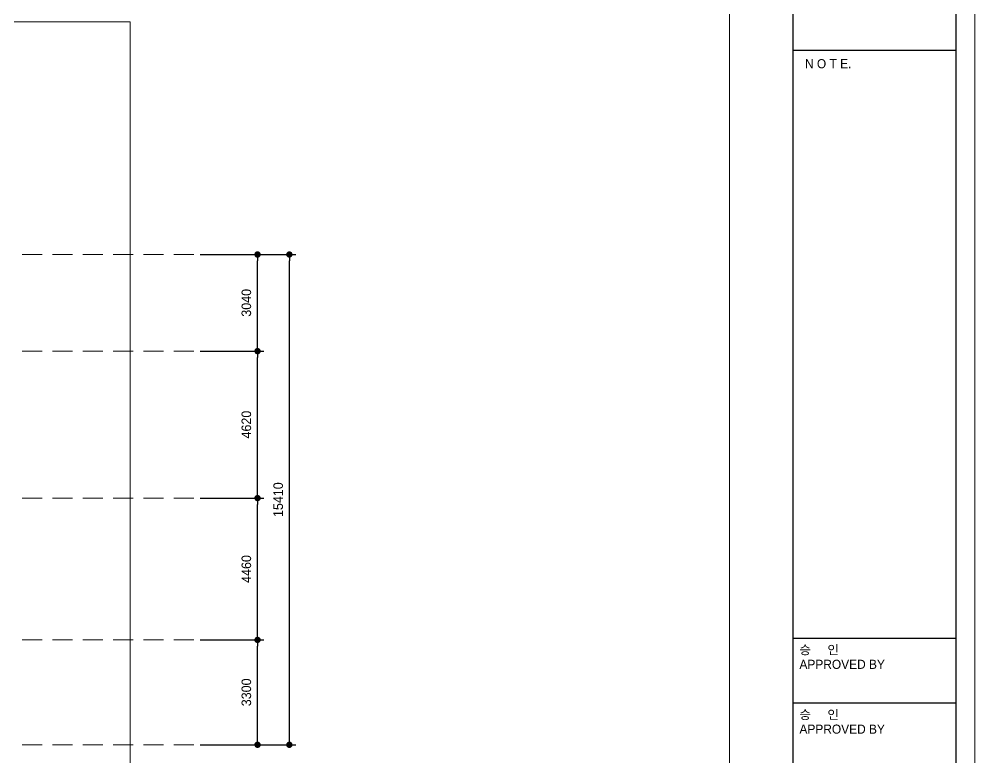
# Model space of a CAD drawing. Header units: millimetres. Extents: x -396231 to 224016, y 0 to 56679.
# Drawn here: x -166013 to -135984, y 21737 to 44950 of the extents above; entities that cross this region are included whole.
import ezdxf

# ---------------------------------------------------------------- set-up
doc = ezdxf.new("R2010")
doc.units = ezdxf.units.MM
doc.header["$XCLIPFRAME"] = 2
doc.linetypes.add('HIDDEN', pattern=[9.525, 6.35, -3.175])
doc.layers.add('dim', color=7, linetype='Continuous')
for name, color, linetype, lineweight in [('exdim', 1, 'HIDDEN', 9), ('IM', 2, 'Continuous', 9), ('WIPCO', 3, 'Continuous', 9)]:
    doc.layers.add(name, color=color, linetype=linetype, lineweight=lineweight)
doc.layers.add('Plot 설정선', color=251, linetype='Continuous', lineweight=9, plot=False)
doc.styles.add('WIPCO', font='')
doc.styles.get('WIPCO').set_extended_font_data('Dotum')
doc.dimstyles.new('WIPCO-DIM200', dxfattribs={"dimscale": 200, "dimtxt": 1.5, "dimasz": 1, "dimexe": 1, "dimexo": 1, "dimgap": 1, "dimtad": 1, "dimdec": 0, "dimrnd": 10, "dimzin": 0, "dimdsep": 46, "dimtxsty": 'WIPCO', "dimblk": 'DOT', "dimcen": 1, "dimdle": 2, "dimclrd": 256, "dimclre": 256, "dimclrt": 256, "dimadec": 0, "dimazin": 0, "dimtfac": 1, "dimtdec": 0, "dimtix": 1, "dimtmove": 2, "dimatfit": 3, "dimldrblk": 'DOT', "dimfxl": 0, "dimtolj": 1, "dimtzin": 0, "dimarcsym": 0})
picture_1 = doc.add_image_def('image5.jpg', size_in_pixel=(5000, 2422))

# ---------------------------------------------------------------- blocks, each defined once
blk = doc.blocks.new('_Dot')
at = {"color": 0, "linetype": 'ByBlock', "lineweight": -2}
blk.add_line((-0.5, 0), (-1, 0), dxfattribs=at)
at = {"color": 0, "linetype": 'ByBlock', "const_width": 0.5}
blk.add_lwpolyline([(-0.25, 0, 1), (0.25, 0, 1)], format="xyb", close=True, dxfattribs=at)
blk = doc.blocks.new('*D338')
at = {"layer": 'DEFPOINTS', "color": 0}
for p in [(-160522, 25444), (-158522, 25444), (-160522, 22148)]:
    blk.add_point(p, dxfattribs=at)
at = {"layer": 'dim', "lineweight": -2}
for p, q in [((-160322, 25444), (-158322, 25444)), ((-158522, 22348), (-158522, 25244)), ((-160322, 22148), (-158322, 22148))]:
    blk.add_line(p, q, dxfattribs=at)
at = {"layer": 'dim', "lineweight": -2, "xscale": 200, "yscale": 200, "zscale": 200}
for p, rotation in [((-158522, 25444), 90), ((-158522, 22148), 270)]:
    blk.add_blockref('_Dot', p, dxfattribs=dict(at, rotation=rotation))
at = {"layer": 'dim', "insert": (-158872, 23796), "char_height": 300, "attachment_point": 5, "rotation": 90, "style": 'WIPCO'}
blk.add_mtext('\\A1;3300', dxfattribs=at)
blk = doc.blocks.new('*D339')
at = {"layer": 'DEFPOINTS', "color": 0}
for p in [(-160522, 29900), (-158522, 29900), (-160522, 25444)]:
    blk.add_point(p, dxfattribs=at)
at = {"layer": 'dim', "lineweight": -2}
for p, q in [((-160322, 29900), (-158322, 29900)), ((-158522, 25644), (-158522, 29700)), ((-160322, 25444), (-158322, 25444))]:
    blk.add_line(p, q, dxfattribs=at)
at = {"layer": 'dim', "lineweight": -2, "xscale": 200, "yscale": 200, "zscale": 200}
for p, rotation in [((-158522, 29900), 90), ((-158522, 25444), 270)]:
    blk.add_blockref('_Dot', p, dxfattribs=dict(at, rotation=rotation))
at = {"layer": 'dim', "insert": (-158872, 27672), "char_height": 300, "attachment_point": 5, "rotation": 90, "style": 'WIPCO'}
blk.add_mtext('\\A1;4460', dxfattribs=at)
blk = doc.blocks.new('*D340')
at = {"layer": 'DEFPOINTS', "color": 0}
for p in [(-160522, 34517), (-158522, 34517), (-160522, 29900)]:
    blk.add_point(p, dxfattribs=at)
at = {"layer": 'dim', "lineweight": -2}
for p, q in [((-160322, 34517), (-158322, 34517)), ((-158522, 30100), (-158522, 34317)), ((-160322, 29900), (-158322, 29900))]:
    blk.add_line(p, q, dxfattribs=at)
at = {"layer": 'dim', "lineweight": -2, "xscale": 200, "yscale": 200, "zscale": 200}
for p, rotation in [((-158522, 34517), 90), ((-158522, 29900), 270)]:
    blk.add_blockref('_Dot', p, dxfattribs=dict(at, rotation=rotation))
at = {"layer": 'dim', "insert": (-158872, 32209), "char_height": 300, "attachment_point": 5, "rotation": 90, "style": 'WIPCO'}
blk.add_mtext('\\A1;4620', dxfattribs=at)
blk = doc.blocks.new('*D341')
at = {"layer": 'DEFPOINTS', "color": 0}
for p in [(-160522, 37554), (-158522, 37554), (-160522, 34517)]:
    blk.add_point(p, dxfattribs=at)
at = {"layer": 'dim', "lineweight": -2}
for p, q in [((-160322, 37554), (-158322, 37554)), ((-158522, 34717), (-158522, 37354)), ((-160322, 34517), (-158322, 34517))]:
    blk.add_line(p, q, dxfattribs=at)
at = {"layer": 'dim', "lineweight": -2, "xscale": 200, "yscale": 200, "zscale": 200}
for p, rotation in [((-158522, 37554), 90), ((-158522, 34517), 270)]:
    blk.add_blockref('_Dot', p, dxfattribs=dict(at, rotation=rotation))
at = {"layer": 'dim', "insert": (-158872, 36036), "char_height": 300, "attachment_point": 5, "rotation": 90, "style": 'WIPCO'}
blk.add_mtext('\\A1;3040', dxfattribs=at)
blk = doc.blocks.new('*D352')
at = {"layer": 'DEFPOINTS', "color": 0}
for p in [(-160522, 37554), (-157522, 37554), (-160522, 22148)]:
    blk.add_point(p, dxfattribs=at)
at = {"layer": 'dim', "lineweight": -2}
for p, q in [((-160322, 37554), (-157322, 37554)), ((-157522, 22348), (-157522, 37354)), ((-160322, 22148), (-157322, 22148))]:
    blk.add_line(p, q, dxfattribs=at)
at = {"layer": 'dim', "lineweight": -2, "xscale": 200, "yscale": 200, "zscale": 200}
for p, rotation in [((-157522, 37554), 90), ((-157522, 22148), 270)]:
    blk.add_blockref('_Dot', p, dxfattribs=dict(at, rotation=rotation))
at = {"layer": 'dim', "insert": (-157872, 29851), "char_height": 300, "attachment_point": 5, "rotation": 90, "style": 'WIPCO'}
blk.add_mtext('\\A1;15410', dxfattribs=at)

msp = doc.modelspace()

# ---------------------------------------------------------------- linework, layer by layer
at = {"layer": 'exdim', "ltscale": 100}
for p, q in [((-160521.7, 37553.8), (-205605.5, 37553.8)), ((-160521.7, 34517.4), (-205605.5, 34517.4)), ((-160521.7, 29900.3), (-205605.5, 29900.3)), ((-160521.7, 25443.8), (-205605.5, 25443.8)), ((-160521.7, 22148), (-205605.5, 22148))]:
    msp.add_line(p, q, dxfattribs=at)
at = {"layer": 'Plot 설정선'}
msp.add_lwpolyline([(-216230.7, 56678.6), (-216230.7, 0), (-216230.7, 56678.6), (-135983.7, 56678.6), (-216230.7, 56678.6), (-216230.7, 0), (-216230.7, 56678.6), (-135983.7, 56678.6), (-135983.7, 0), (-216230.7, 0), (-135983.7, 0), (-135983.7, 56678.6), (-135983.7, 0), (-216230.7, 0)], dxfattribs=at)
msp.add_lwpolyline([(-213630.7, 54078.6), (-143688.3, 54078.6), (-143688.3, 2600), (-213630.7, 2600)], close=True, dxfattribs=at)
at = {"layer": 'WIPCO', "color": 3, "lineweight": -3}
msp.add_lwpolyline([(-136583.7, 600), (-215630.7, 600), (-215630.7, 56078.6), (-136583.7, 56078.6)], close=True, dxfattribs=at)
for points in [[(-141688.3, 600), (-141688.3, 56078.6)], [(-141688.3, 43975.9), (-136583.7, 43975.9)], [(-141688.3, 25498), (-136583.7, 25498)], [(-141688.3, 23461.7), (-136583.7, 23461.7)]]:
    msp.add_lwpolyline(points, dxfattribs=at)

# ---------------------------------------------------------------- texts
at = {"layer": 'WIPCO', "color": 3, "lineweight": -3, "style": 'WIPCO'}
for s, height, p in [('N O T E.', 286.25, (-141321.1, 43406.2)), ('승     인', 286.25, (-141495.5, 24991.5)), ('APPROVED BY', 286.253, (-141495.5, 24533.4)), ('승     인', 286.25, (-141495.5, 22955.3)), ('APPROVED BY', 286.253, (-141495.5, 22497.1))]:
    msp.add_text(s, height=height, dxfattribs=at).set_placement(p)

# ---------------------------------------------------------------- dimensions: what is measured, and where the dimension line sits
at = {"layer": 'dim'}
for base, p1, p2, picture, middle in [((-158521.7, 37553.8), (-160521.7, 34517.4), (-160521.7, 37553.8), '*D341', (-158871.9, 36035.6)), ((-157521.7, 37553.8), (-160521.7, 22148), (-160521.7, 37553.8), '*D352', (-157871.9, 29850.9)), ((-158521.7, 34517.4), (-160521.7, 29900.3), (-160521.7, 34517.4), '*D340', (-158871.9, 32208.8)), ((-158521.6818, 29900.2701), (-160521.6818, 25443.7704), (-160521.6818, 29900.2701), '*D339', (-158871.8854, 27672.0203)), ((-158521.7, 25443.8), (-160521.7, 22148), (-160521.7, 25443.8), '*D338', (-158871.9, 23795.9))]:
    dim = msp.add_linear_dim(base=base, p1=p1, p2=p2, angle=270, dimstyle='WIPCO-DIM200', dxfattribs=at)
    dim.commit()
    dim.dimension.update_dxf_attribs({"geometry": picture, "text_midpoint": middle})

# ---------------------------------------------------------------- pictures from other files: only their frames are drawn
at = {"layer": 'IM'}
image = msp.add_image(picture_1, insert=(-240720.7, -8028.5), size_in_units=(116181.1, 56278.1), dxfattribs=at)
image.set_boundary_path([(1596.799, 145.0055), (3364.894, 1473.5505)])

doc.saveas('drawing.dxf')
